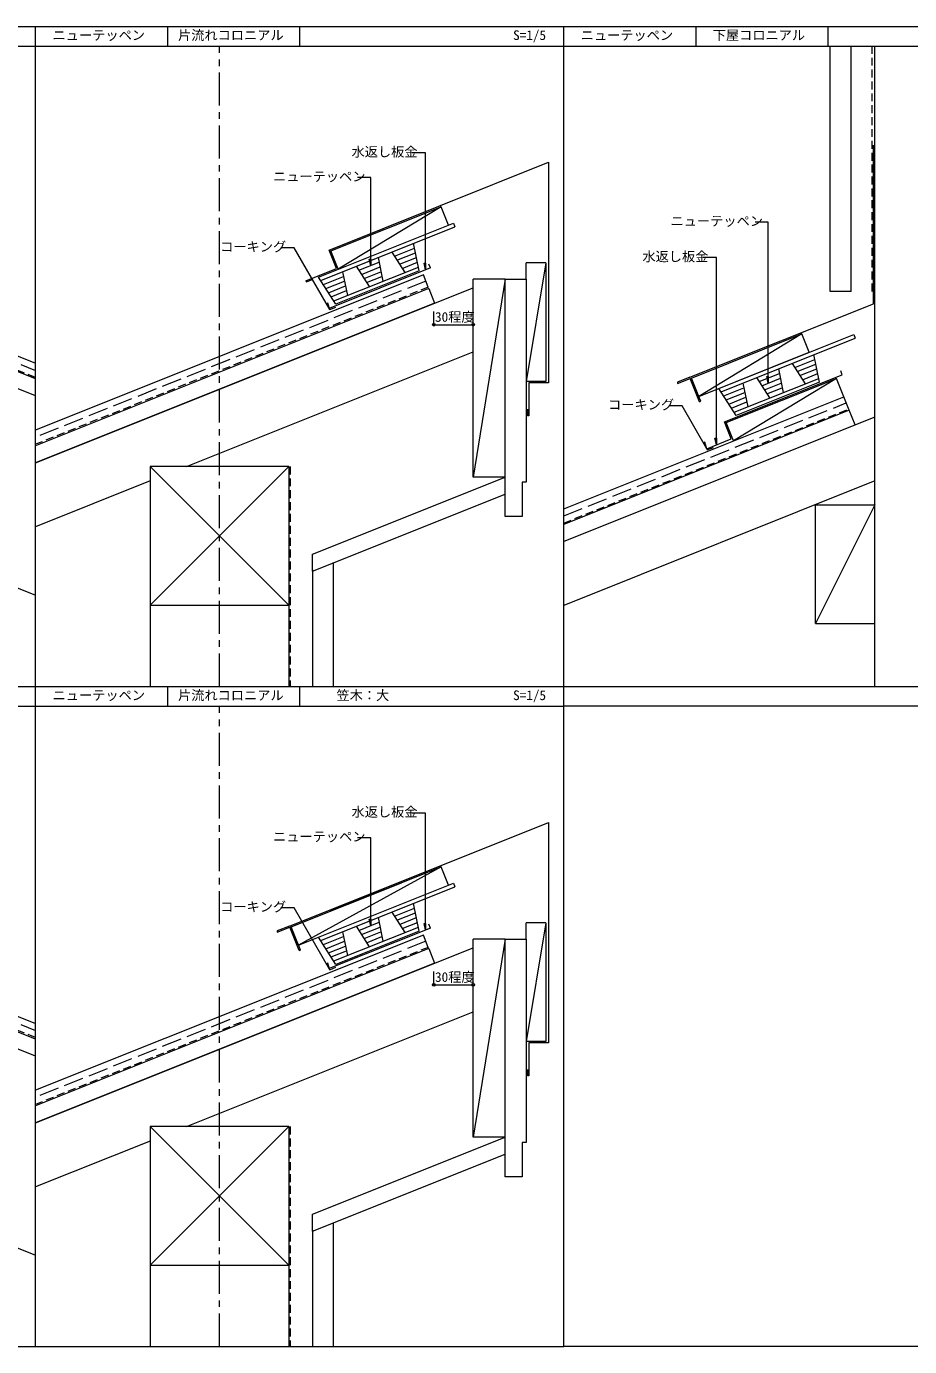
# Model space of a CAD drawing. Units: millimetres, scale not verified. Extents: x -28050 to 27950, y -10000 to 10000.
# Drawn here: x -12190 to 1190, y -10000 to 10000 of the extents above; entities that cross this region are included whole.
import ezdxf
from ezdxf.enums import TextEntityAlignment as Align

# ---------------------------------------------------------------- set-up
doc = ezdxf.new("R2010")
doc.units = ezdxf.units.MM
doc.header["$LTSCALE"] = 100
for name, pattern in [('CHAIN1', [8, 5, -1, 1, -1]), ('DASHED1', [1.8, 1.2, -0.6]), ('DASHED3', [4, 3, -1])]:
    doc.linetypes.add(name, pattern=pattern)
for name, color, linetype, lineweight in [('0-0', 4, 'CHAIN1', 18), ('0-1', 4, 'Continuous', 18), ('0-2', 7, 'DASHED1', 18), ('0-3', 2, 'Continuous', 18), ('0-4', 3, 'Continuous', 18), ('0-5', 7, 'Continuous', 18), ('1-5', 7, 'Continuous', 18), ('1-A', 7, 'Continuous', 18)]:
    doc.layers.add(name, color=color, linetype=linetype, lineweight=lineweight)
doc.styles.add('ＭＳ ゴシック', font='')
doc.styles.get('ＭＳ ゴシック').set_extended_font_data('MS Gothic')

msp = doc.modelspace()

# ---------------------------------------------------------------- linework, layer by layer
at = {"layer": '0-0'}
for p, q in [((-9266.1, 0), (-9266.1, 9700)), ((-9266.1, -10000), (-9266.1, -300))]:
    msp.add_line(p, q, dxfattribs=at)
at = {"layer": '0-1'}
for p, q in [((304.7, 5985.6), (304.7, 9700)), ((664.7, 0), (664.7, 9700)), ((-5794.4, 6990.5), (-5905.9, 7269.1)), ((-7465.7, 6322), (-7577.1, 6600.6)), ((-4619.6, 6173.2), (-4619.6, 6419.6)), ((-4319.6, 6419.6), (-4619.6, 6419.6)), ((-4319.6, 6419.6), (-4619.6, 4619.6)), ((-4319.6, 6419.6), (-4319.6, 4619.6)), ((-12050.3, 4659.7), (-15661.1, 6104.1)), ((-12050.3, 3389), (-5419.6, 6041.2)), ((-6094.4, 6029.8), (-12050.3, 3647.5)), ((-6094.4, 6029.8), (-12050.3, 3647.5)), ((-6094.4, 6029.8), (-6005.3, 5807)), ((-6094.4, 6029.8), (-6005.3, 5807)), ((-5419.6, 3173.2), (-5419.6, 6173.2)), ((-4939.6, 6173.2), (-5419.6, 6173.2)), ((-4939.6, 6173.2), (-5419.6, 3173.2)), ((-12050.3, 4401.2), (-15750.3, 5881.2)), ((-6005.3, 5807), (-12050.3, 3389)), ((-2114.8, 4673.2), (-443.5, 5341.7)), ((-9766.1, 3333.3), (-5419.6, 5071.9)), ((-2003.4, 4394.7), (-332.1, 5063.2)), ((-4319.6, 4619.6), (-4619.6, 4619.6)), ((-2003.4, 4394.7), (-2114.8, 4673.2)), ((275.5, 4185.5), (-4050.3, 2455.1)), ((664.7, 4082.6), (-4050.3, 2196.7)), ((364.7, 3962.6), (275.5, 4185.5)), ((-8216.1, 3333.3), (-10316.1, 3333.3)), ((-10316.1, 1233.3), (-8216.1, 3333.3)), ((-8216.1, 1233.3), (-10316.1, 3333.3)), ((-10316.1, 3333.3), (-10316.1, 0)), ((-8216.1, 3333.3), (-8216.1, 0)), ((-10316.1, 3113.3), (-12050.3, 2419.6)), ((-7856.1, 2006.6), (-4939.6, 3173.2)), ((-4939.6, 3173.2), (-5419.6, 3173.2)), ((664.7, 3113.3), (-4050.3, 1227.3)), ((-15670.3, 2833.5), (-12050.3, 1385.5)), ((-235.3, 2753.3), (664.7, 2753.3)), ((-235.3, 953.3), (-235.3, 2753.3)), ((664.7, 2753.3), (-235.3, 953.3)), ((-7856.1, 1748.1), (-7856.1, 2006.6)), ((-7856.1, 1765.1), (-7856.1, 0)), ((-10316.1, 1233.3), (-8216.1, 1233.3)), ((-235.3, 953.3), (664.7, 953.3)), ((-5905.9, -2730.9), (-8068, -3918.9)), ((-7577.1, -3399.4), (-5905.9, -2730.9)), ((-5794.4, -3009.5), (-5905.9, -2730.9)), ((-8179.4, -3640.4), (-6508.2, -2971.9)), ((-4619.6, -3826.8), (-4619.6, -3580.4)), ((-4319.6, -3580.4), (-4619.6, -3580.4)), ((-4319.6, -3580.4), (-4619.6, -5380.4)), ((-4319.6, -3580.4), (-4319.6, -5380.4)), ((-8068, -3918.9), (-8179.4, -3640.4)), ((-8068, -3918.9), (-7762.8, -3796.8)), ((-12050.3, -5340.3), (-15661.1, -3895.9)), ((-12050.3, -6611), (-5419.6, -3958.8)), ((-6094.4, -3970.2), (-12050.3, -6352.5)), ((-6094.4, -3970.2), (-12050.3, -6352.5)), ((-6094.4, -3970.2), (-6005.3, -4193)), ((-6094.4, -3970.2), (-6005.3, -4193)), ((-5419.6, -6826.8), (-5419.6, -3826.8)), ((-4939.6, -3826.8), (-5419.6, -3826.8)), ((-4939.6, -3826.8), (-5419.6, -6826.8)), ((-12050.3, -5598.8), (-15750.3, -4118.8)), ((-6005.3, -4193), (-12050.3, -6611)), ((-9766.1, -6666.7), (-5419.6, -4928.1)), ((-4319.6, -5380.4), (-4619.6, -5380.4)), ((-8216.1, -6666.7), (-10316.1, -6666.7)), ((-10316.1, -8766.7), (-8216.1, -6666.7)), ((-8216.1, -8766.7), (-10316.1, -6666.7)), ((-10316.1, -6666.7), (-10316.1, -10000)), ((-8216.1, -6666.7), (-8216.1, -10000)), ((-10316.1, -6886.7), (-12050.3, -7580.4)), ((-7856.1, -7993.4), (-4939.6, -6826.8)), ((-4939.6, -6826.8), (-5419.6, -6826.8)), ((-15670.3, -7166.5), (-12050.3, -8614.5)), ((-7856.1, -8251.9), (-7856.1, -7993.4)), ((-7856.1, -8234.9), (-7856.1, -10000)), ((-10316.1, -8766.7), (-8216.1, -8766.7))]:
    msp.add_line(p, q, dxfattribs=at)
for points in [[(-7577.1, 6600.6), (-5905.9, 7269.1), (-7465.7, 6322)], [(-332.1, 5063.2), (-443.5, 5341.7), (-2003.4, 4394.7)], [(-1477.4, 3721.2), (-1588.9, 3999.8), (82.4, 4668.3)], [(193.8, 4389.7), (82.4, 4668.3), (-1477.4, 3721.2)]]:
    msp.add_lwpolyline(points, dxfattribs=at)
at = {"layer": '0-2'}
for p, q in [((624.7, 5985.6), (624.7, 9700)), ((-12050.3, 4681.3), (-15653.7, 6122.6)), ((-6101.9, 6048.4), (-12050.3, 3669)), ((-6101.9, 6048.4), (-12050.3, 3669)), ((-4050.3, 2476.7), (268.1, 4204)), ((-8196.1, 3333.3), (-8196.1, 0)), ((-12050.3, -5318.7), (-15653.7, -3877.4)), ((-6101.9, -3951.6), (-12050.3, -6331)), ((-6101.9, -3951.6), (-12050.3, -6331)), ((-8196.1, -6666.7), (-8196.1, -10000))]:
    msp.add_line(p, q, dxfattribs=at)
at = {"layer": '0-3'}
for p, q in [((-15.3, 5985.6), (-15.3, 9700)), ((-15579.4, 6308.3), (-12050.3, 4896.7)), ((-6176.1, 6234.1), (-12050.3, 3884.4)), ((-6101.9, 6048.4), (-6176.1, 6234.1)), ((-4939.6, 6173.2), (-4619.6, 6173.2)), ((-4939.6, 2573.2), (-4939.6, 6173.2)), ((-4619.6, 6173.2), (-4619.6, 3093.2)), ((304.7, 5985.6), (-15.3, 5985.6)), ((-4050.3, 2692.1), (193.8, 4389.7)), ((275.5, 4185.5), (193.8, 4389.7)), ((-4619.6, 3093.2), (-4679.6, 3093.2)), ((-4679.6, 3093.2), (-4679.6, 2573.2)), ((-7856.1, 1748.1), (-4939.6, 2914.7)), ((-4679.6, 2573.2), (-4939.6, 2573.2)), ((-7536.1, 0), (-7536.1, 1876.1)), ((-15579.4, -3691.7), (-12050.3, -5103.3)), ((-6176.1, -3765.9), (-12050.3, -6115.6)), ((-6101.9, -3951.6), (-6176.1, -3765.9)), ((-4939.6, -3826.8), (-4619.6, -3826.8)), ((-4939.6, -7426.8), (-4939.6, -3826.8)), ((-4619.6, -3826.8), (-4619.6, -6906.8)), ((-4619.6, -6906.8), (-4679.6, -6906.8)), ((-4679.6, -6906.8), (-4679.6, -7426.8)), ((-7856.1, -8251.9), (-4939.6, -7085.3)), ((-4679.6, -7426.8), (-4939.6, -7426.8)), ((-7536.1, -10000), (-7536.1, -8123.9))]:
    msp.add_line(p, q, dxfattribs=at)
at = {"layer": '0-3', "color": 4, "linetype": 'DASHED3'}
for p, q in [((-15616.6, 6215.5), (-12050.3, 4789)), ((-6139, 6141.2), (-12050.3, 3776.7)), ((-4050.3, 2584.4), (231, 4296.9)), ((-15616.6, -3784.5), (-12050.3, -5211)), ((-6139, -3858.8), (-12050.3, -6223.3))]:
    msp.add_line(p, q, dxfattribs=at)
at = {"layer": '0-4'}
for p, q in [((-20050.3, 10000), (-12050.3, 10000)), ((-12050.3, 0), (-12050.3, 10000)), ((-12050.3, 10000), (-4050.3, 10000)), ((-12050.3, 10000), (-4050.3, 10000)), ((-10050.3, 10000), (-10050.3, 9700)), ((-8050.3, 10000), (-8050.3, 9700)), ((-4050.3, 0), (-4050.3, 10000)), ((-2050.3, 10000), (-2050.3, 9700)), ((-50.3, 10000), (-50.3, 9700)), ((-20050.3, 9700), (-12050.3, 9700)), ((-12050.3, 9700), (-4050.3, 9700)), ((-4050.3, 9700), (3949.7, 9700)), ((644.7, 5798.5), (644.7, 8198.5)), ((-4279.6, 7941.1), (-4279.6, 4599.6)), ((-7955.9, 6147.5), (-7491.7, 6333.2)), ((-6069.3, 6341.4), (-7602.1, 5728.3)), ((-6069.3, 6341.4), (-6091.6, 6397.1)), ((-7955.9, 6147.5), (-7948.5, 6128.9)), ((-7948.5, 6128.9), (-7844.7, 6170.4)), ((-7602.1, 5728.3), (-7594.7, 5709.7)), ((-7594.7, 5709.7), (-7501.9, 5746.8)), ((-2140.8, 4684.3), (644.7, 5798.5)), ((-1992.2, 4313), (-2133.9, 4667.1)), ((-1614.9, 4010.9), (167.8, 4724)), ((167.8, 4724), (145.5, 4779.7)), ((-4279.6, 4599.6), (-4579.6, 4599.6)), ((-4579.6, 4599.6), (-4579.6, 4099.6)), ((-4599.6, 4199.6), (-4599.6, 4099.6)), ((-4579.6, 4099.6), (-4599.6, 4099.6)), ((-1882.3, 3602.4), (-1874.8, 3583.8)), ((-1874.8, 3583.8), (-1782, 3620.9)), ((-20050.3, 0), (-12050.3, 0)), ((-20050.3, 0), (-12050.3, 0)), ((-12050.3, 0), (-4050.3, 0)), ((-12050.3, -10000), (-12050.3, 0)), ((-12050.3, 0), (-4050.3, 0)), ((-12050.3, 0), (-4050.3, 0)), ((-10050.3, 0), (-10050.3, -300)), ((-8050.3, 0), (-8050.3, -300)), ((-4050.3, 0), (3949.7, 0)), ((-4050.3, -10000), (-4050.3, 0)), ((-20050.3, -300), (-12050.3, -300)), ((-12050.3, -300), (-4050.3, -300)), ((3949.7, -300), (-4050.3, -300)), ((-8056.9, -4000.6), (-8198.5, -3646.5)), ((-6069.3, -3658.6), (-7602.1, -4271.7)), ((-6069.3, -3658.6), (-6091.6, -3602.9)), ((-7602.1, -4271.7), (-7594.7, -4290.3)), ((-7594.7, -4290.3), (-7501.9, -4253.2)), ((-4279.6, -5400.4), (-4579.6, -5400.4)), ((-4579.6, -5400.4), (-4579.6, -5900.4)), ((-4599.6, -5800.4), (-4599.6, -5900.4)), ((-4579.6, -5900.4), (-4599.6, -5900.4)), ((-20050.3, -10000), (-12050.3, -10000)), ((-12050.3, -10000), (-4050.3, -10000))]:
    msp.add_line(p, q, dxfattribs=at)
for points in [[(-4050.3, 10000), (3949.7, 10000), (11949.7, 10000), (19949.7, 10000), (27949.7, 10000)], [(-7491.7, 6333.2), (-7603.1, 6611.7), (-4279.6, 7941.1)], [(-2140.8, 4684.3), (-2326.5, 4610.1), (-2326.5, 4590.1), (-2133.9, 4667.1)], [(-1992.2, 4313), (-1973.6, 4320.4), (-2010.8, 4413.2)], [(-1882.3, 3602.4), (-1510.9, 3750.9), (-1614.9, 4010.9)], [(-4050.3, -10000), (-4050.3, 0), (3949.7, 0), (11949.7, 0), (19949.7, 0)], [(3949.7, 0), (3949.7, -10000), (-4050.3, -10000)], [(-8205.4, -3629.2), (-4279.6, -2058.9), (-4279.6, -5400.4)], [(-8205.4, -3629.2), (-8391.1, -3703.5), (-8391.1, -3723.5), (-8198.5, -3646.5)], [(-8056.9, -4000.6), (-8038.3, -3993.2), (-8075.4, -3900.3)]]:
    msp.add_lwpolyline(points, dxfattribs=at)
at = {"layer": '0-5'}
for p, q in [((-7762.8, 6203.2), (-5720.2, 7020.2)), ((-5720.2, 7020.2), (-5697.9, 6964.5)), ((-7730.1, 6151.6), (-5697.9, 6964.5)), ((-6615.8, 6519.8), (-6309.6, 6642.3)), ((-6240.6, 6295.1), (-6323.8, 6714.1)), ((-7153.3, 6304.8), (-6847.2, 6427.3)), ((-6861.4, 6499.1), (-6790.1, 6139.9)), ((-6655, 6581.7), (-6458.9, 6272.4)), ((-6576.6, 6458), (-6295.3, 6570.5)), ((-6537.3, 6396.1), (-6281, 6498.6)), ((-6498.1, 6334.2), (-6266.7, 6426.8)), ((-7501.4, 5790.7), (-7762.8, 6203.2)), ((-7690.9, 6089.8), (-7384.7, 6212.2)), ((-7534.1, 5842.3), (-6252.5, 6355)), ((-6240.6, 6295.1), (-7501.4, 5790.7)), ((-7399, 6284.1), (-7327.6, 5924.9)), ((-7192.6, 6366.7), (-6996.5, 6057.3)), ((-7114.1, 6242.9), (-6832.9, 6355.4)), ((-7074.9, 6181.1), (-6818.6, 6283.6)), ((-7035.7, 6119.2), (-6804.3, 6211.8)), ((-7651.7, 6027.9), (-7370.5, 6140.4)), ((-7612.5, 5966), (-7356.2, 6068.6)), ((-7573.3, 5904.2), (-7341.9, 5996.7)), ((-1665.5, 4465.2), (366.8, 5278.1)), ((-175.9, 4608.7), (-259.2, 5027.7)), ((-796.8, 4812.7), (-725.4, 4453.5)), ((-590.3, 4895.3), (-394.3, 4585.9)), ((-551.1, 4833.4), (-244.9, 4955.9)), ((-511.9, 4771.5), (-230.7, 4884)), ((-472.7, 4709.7), (-216.4, 4812.2)), ((-1469.5, 4155.9), (-187.8, 4668.5)), ((-175.9, 4608.7), (-1436.8, 4104.3)), ((-1127.9, 4680.2), (-931.9, 4370.9)), ((-1088.7, 4618.4), (-782.5, 4740.8)), ((-1049.5, 4556.5), (-768.3, 4669)), ((-433.5, 4647.8), (-202.1, 4740.4)), ((-1436.8, 4104.3), (-1698.2, 4516.7)), ((-1626.3, 4403.3), (-1320.1, 4525.8)), ((-1587.1, 4341.5), (-1305.8, 4454)), ((-1334.4, 4597.6), (-1263, 4238.4)), ((-1010.3, 4494.6), (-754, 4597.2)), ((-971.1, 4432.8), (-739.7, 4525.3)), ((-1547.9, 4279.6), (-1291.6, 4382.1)), ((-1508.7, 4217.7), (-1277.3, 4310.3)), ((-7762.8, -3796.8), (-5720.2, -2979.8)), ((-5720.2, -2979.8), (-5697.9, -3035.5)), ((-7730.1, -3848.4), (-5697.9, -3035.5)), ((-6615.8, -3480.2), (-6309.6, -3357.7)), ((-6240.6, -3704.9), (-6323.8, -3285.9)), ((-7153.3, -3695.2), (-6847.2, -3572.7)), ((-6861.4, -3500.9), (-6790.1, -3860.1)), ((-6655, -3418.3), (-6458.9, -3727.6)), ((-6576.6, -3542), (-6295.3, -3429.5)), ((-6537.3, -3603.9), (-6281, -3501.4)), ((-6498.1, -3665.8), (-6266.7, -3573.2)), ((-7501.4, -4209.3), (-7762.8, -3796.8)), ((-7690.9, -3910.2), (-7384.7, -3787.8)), ((-7534.1, -4157.7), (-6252.5, -3645)), ((-6240.6, -3704.9), (-7501.4, -4209.3)), ((-7399, -3715.9), (-7327.6, -4075.1)), ((-7192.6, -3633.3), (-6996.5, -3942.7)), ((-7114.1, -3757.1), (-6832.9, -3644.6)), ((-7074.9, -3818.9), (-6818.6, -3716.4)), ((-7035.7, -3880.8), (-6804.3, -3788.2)), ((-7651.7, -3972.1), (-7370.5, -3859.6)), ((-7612.5, -4034), (-7356.2, -3931.4)), ((-7573.3, -4095.8), (-7341.9, -4003.3))]:
    msp.add_line(p, q, dxfattribs=at)
msp.add_lwpolyline([(-1698.2, 4516.7), (344.5, 5333.8), (366.8, 5278.1)], dxfattribs=at)
at = {"layer": '1-5'}
for points in [[(-6144.5, 6311.4), (-6144.5, 8083.3), (-6344.5, 8083.3)], [(-6973.1, 6373.4), (-6973.1, 7709.5), (-7173.1, 7709.5)], [(-951.1, 4595.9), (-951.1, 7034.4), (-1151.1, 7034.4)], [(-7594.7, 5709.7), (-8135, 6645.6), (-8335, 6645.6)], [(-1738, 3660.1), (-1738, 6496.8), (-1938, 6496.8)], [(-1882.3, 3602.4), (-2257.5, 4252.2), (-2457.5, 4252.2)], [(-6144.5, -3688.6), (-6144.5, -1916.7), (-6344.5, -1916.7)], [(-6973.1, -3626.6), (-6973.1, -2290.5), (-7173.1, -2290.5)], [(-7594.7, -4290.3), (-8135, -3354.4), (-8335, -3354.4)]]:
    msp.add_lwpolyline(points, dxfattribs=at)
for points in [[(-6973.1, 6373.4), (-6995.3, 6473.4), (-6973.1, 6473.4)], [(-6144.5, 6311.4), (-6166.6, 6411.4), (-6144.5, 6411.4)], [(-7594.7, 5709.7), (-7625.5, 5807.4), (-7644.7, 5796.3)], [(-951.1, 4595.9), (-973.2, 4695.9), (-951.1, 4695.9)], [(-1882.3, 3602.4), (-1913.1, 3700.1), (-1932.3, 3689)], [(-1738, 3660.1), (-1760.2, 3760.1), (-1738, 3760.1)], [(-6973.1, -3626.6), (-6995.3, -3526.6), (-6973.1, -3526.6)], [(-6144.5, -3688.6), (-6166.6, -3588.6), (-6144.5, -3588.6)], [(-7594.7, -4290.3), (-7625.5, -4192.6), (-7644.7, -4203.7)]]:
    msp.add_lwpolyline(points, close=True, dxfattribs=at)
for points in [[(-6973.1, 6373.4), (-6995.3, 6473.4), (-6973.1, 6473.4)], [(-6144.5, 6311.4), (-6166.6, 6411.4), (-6144.5, 6411.4)], [(-7594.7, 5709.7), (-7625.5, 5807.4), (-7644.7, 5796.3)], [(-951.1, 4595.9), (-973.2, 4695.9), (-951.1, 4695.9)], [(-1882.3, 3602.4), (-1913.1, 3700.1), (-1932.3, 3689)], [(-1738, 3660.1), (-1760.2, 3760.1), (-1738, 3760.1)], [(-6973.1, -3626.6), (-6995.3, -3526.6), (-6973.1, -3526.6)], [(-6144.5, -3688.6), (-6166.6, -3588.6), (-6144.5, -3588.6)], [(-7594.7, -4290.3), (-7625.5, -4192.6), (-7644.7, -4203.7)]]:
    msp.add_solid(points, dxfattribs=at)
at = {"layer": '1-A'}
for p, q in [((-6019.6, 5481.2), (-6019.6, 5681.2)), ((-5419.6, 5481.2), (-5419.6, 5681.2)), ((-6019.6, 5481.2), (-5419.6, 5481.2)), ((-6019.6, -4518.8), (-6019.6, -4318.8)), ((-5419.6, -4518.8), (-5419.6, -4318.8)), ((-6019.6, -4518.8), (-5419.6, -4518.8))]:
    msp.add_line(p, q, dxfattribs=at)
at = {"layer": '1-A', "color": 5}
for centre in [(-6019.6, 5481.2), (-6019.6, 5481.2), (-5419.6, 5481.2), (-5419.6, 5481.2), (-6019.6, -4518.8), (-6019.6, -4518.8), (-5419.6, -4518.8), (-5419.6, -4518.8)]:
    msp.add_circle(centre, 20, dxfattribs=at)

# ---------------------------------------------------------------- texts
at = {"layer": '0-1', "color": 7, "style": 'ＭＳ ゴシック'}
for s, p in [('ニューテッペン', (-11792.9, 9750)), ('片流れコロニアル', (-9892.9, 9750)), ('S=1/5', (-4816.4, 9750)), ('ニューテッペン', (-3792.9, 9750)), ('下屋コロニアル', (-1792.9, 9750)), ('ニューテッペン', (-11792.9, -250)), ('片流れコロニアル', (-9892.9, -250)), ('笠木：大', (-7492.9, -250)), ('S=1/5', (-4816.4, -250))]:
    msp.add_text(s, height=146.6, dxfattribs=at).set_placement(p, align=Align.BOTTOM_LEFT)
at = {"layer": '1-5', "style": 'ＭＳ ゴシック'}
for s, p in [('水返し板金', (-7264.5, 7983.3)), ('ニューテッペン', (-8453.1, 7609.5)), ('ニューテッペン', (-2431.1, 6934.4)), ('コーキング', (-9255, 6545.6)), ('水返し板金', (-2858, 6396.8)), ('コーキング', (-3377.5, 4152.2)), ('水返し板金', (-7264.5, -2016.7)), ('ニューテッペン', (-8453.1, -2390.5)), ('コーキング', (-9255, -3454.4))]:
    msp.add_text(s, height=146.6, dxfattribs=at).set_placement(p, align=Align.BOTTOM_LEFT)
at = {"layer": '1-A', "style": 'ＭＳ ゴシック'}
for p in [(-5999.6, 5481.2), (-5999.6, -4518.8)]:
    msp.add_text('30程度', height=146.6, dxfattribs=at).set_placement(p, align=Align.BOTTOM_LEFT)

doc.saveas('drawing.dxf')
